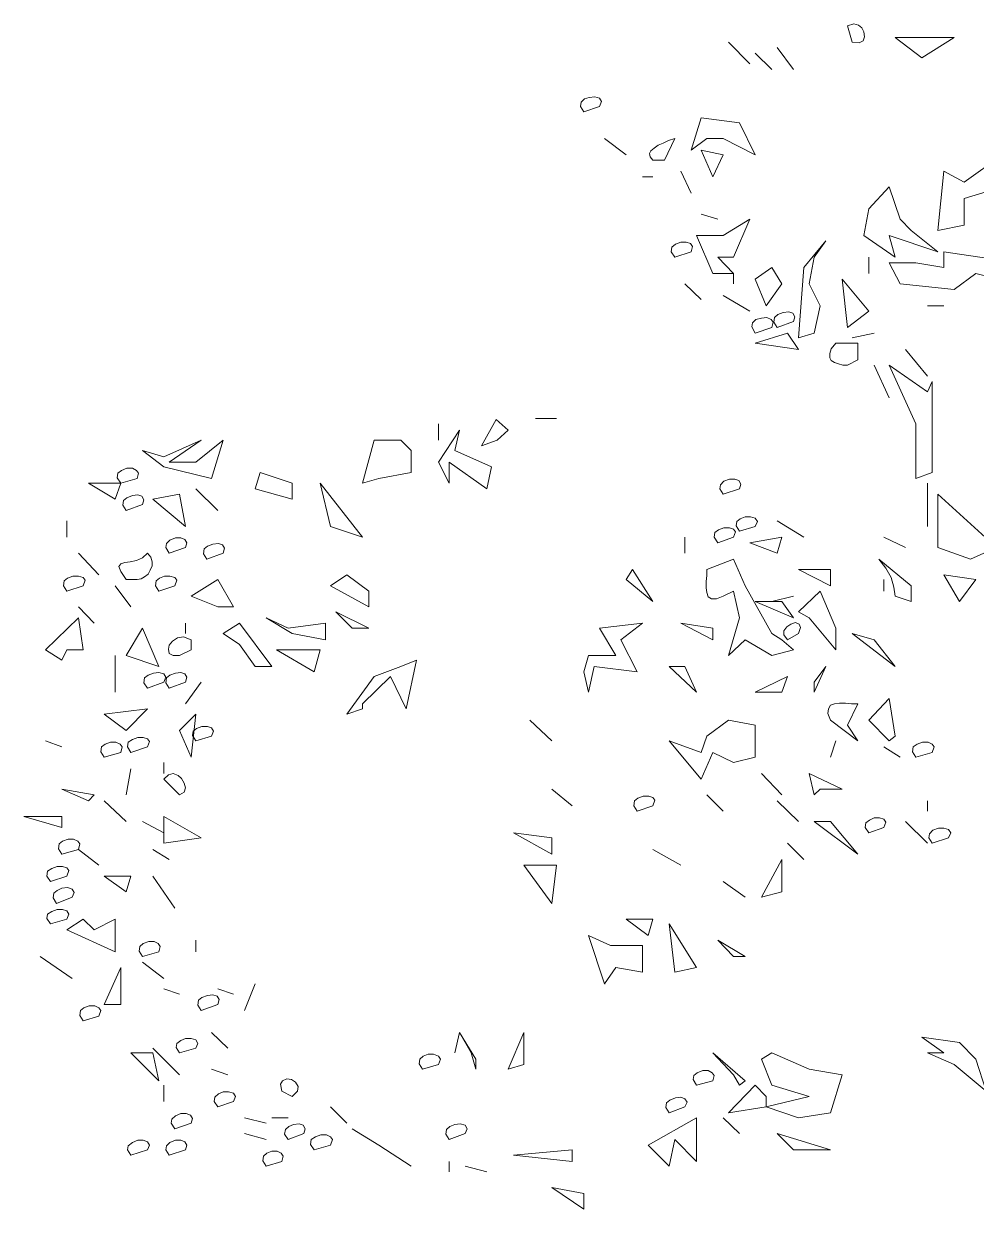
# Model space of a CAD drawing. Header units: millimetres. Extents: x 922141 to 965068, y 34629 to 256118.
# Drawn here: x 926908 to 928442, y 210565 to 212474 of the extents above; entities that cross this region are included whole.
import ezdxf

# ---------------------------------------------------------------- set-up
doc = ezdxf.new("R2010")
doc.units = ezdxf.units.MM
doc.layers.add('HATCH', color=8, linetype='Continuous', lineweight=5)
doc.layers.add('HATCH _ 1', color=253, linetype='Continuous', lineweight=9)

# ---------------------------------------------------------------- blocks, each defined once
blk = doc.blocks.new('rf')
at = {"layer": 'HATCH', "linetype": 'Continuous'}
for points in [[(552889.3, 405524.8), (552911.3, 405522.6), (552924.5, 405529.2), (552928.9, 405542.4), (552926.7, 405557.7), (552920.1, 405570.9), (552909.1, 405579.7), (552893.7, 405584.1), (552873.9, 405577.5), (552889.3, 405524.8)], [(553113.6, 405474.2), (553217, 405540.2), (553027.8, 405540.2), (553113.6, 405474.2)], [(552559.3, 405454.4), (552491.1, 405524.8), (552559.3, 405454.4)], [(552700.1, 405436.8), (552647.3, 405507.2), (552700.1, 405436.8)], [(552629.7, 405436.8), (552576.9, 405489.6), (552629.7, 405436.8)], [(552075.4, 405318), (552082, 405333.4), (552075.4, 405344.4), (552060, 405348.8), (552042.4, 405346.6), (552027, 405342.2), (552016, 405331.2), (552013.8, 405318), (552024.8, 405300.4), (552075.4, 405318)], [(553250, 404935.3), (553250, 405021), (553373.2, 405058.4), (553423.8, 405177.2), (553406.2, 405300.4), (553353.4, 405300.4), (553373.2, 405161.8), (553250, 405073.8), (553184, 405109), (553164.2, 404917.7), (553250, 404935.3)], [(552576.9, 405161.8), (552526.3, 405265.2), (552403.1, 405280.6), (552370.1, 405177.2), (552420.7, 405214.6), (552473.5, 405214.6), (552576.9, 405161.8)], [(552161.2, 405161.8), (552090.8, 405214.6), (552161.2, 405161.8)], [(552284.4, 405144.2), (552317.4, 405214.6), (552297.6, 405208), (552280, 405199.2), (552264.6, 405192.6), (552251.4, 405183.8), (552240.4, 405175), (552236, 405166.2), (552238.2, 405155.2), (552247, 405144.2), (552284.4, 405144.2)], [(552440.5, 405091.4), (552473.5, 405161.8), (552403.1, 405177.2), (552440.5, 405091.4)], [(552370.1, 405038.6), (552337.2, 405109), (552370.1, 405038.6)], [(552214, 405091.4), (552247, 405091.4), (552214, 405091.4)], [(553027.8, 404831.9), (553008, 404902.3), (553164.2, 404849.5), (553078.4, 404917.7), (553043.2, 404955.1), (553008, 405058.4), (552942, 404988), (552926.7, 404902.3), (553027.8, 404831.9)], [(552455.9, 404955.1), (552403.1, 404970.5), (552455.9, 404955.1)], [(552440.5, 404779.1), (552506.5, 404779.1), (552455.9, 404831.9), (552506.5, 404831.9), (552559.3, 404955.1), (552473.5, 404902.3), (552387.7, 404902.3), (552440.5, 404779.1)], [(552370.1, 404849.5), (552374.5, 404867.1), (552367.9, 404875.9), (552354.8, 404880.3), (552337.2, 404880.3), (552319.6, 404873.7), (552308.6, 404864.9), (552306.4, 404849.5), (552317.4, 404831.9), (552370.1, 404849.5)], [(552766.1, 404587.7), (552785.9, 404675.7), (552750.7, 404746.1), (552766.1, 404831.9), (552803.5, 404884.7), (552733.1, 404798.9), (552715.5, 404572.3), (552766.1, 404587.7)], [(553379.8, 404820.9), (553184, 404849.5), (553184, 404798.9), (553093.8, 404814.3), (553008, 404814.3), (553043.2, 404746.1), (553217, 404728.5), (553287.4, 404779.1), (553423.8, 404746.1), (553379.8, 404820.9)], [(552942, 404779.1), (552942, 404831.9), (552942, 404779.1)], [(552506.5, 404746.1), (552506.5, 404779.1), (552506.5, 404746.1)], [(552612.1, 404675.7), (552662.7, 404746.1), (552629.7, 404798.9), (552576.9, 404761.5), (552612.1, 404675.7)], [(552403.1, 404695.5), (552350.4, 404746.1), (552403.1, 404695.5)], [(552873.9, 404605.3), (552942, 404658.1), (552856.3, 404761.5), (552873.9, 404605.3)], [(552559.3, 404658.1), (552473.5, 404708.7), (552559.3, 404658.1)], [(552700.1, 404625.1), (552704.5, 404640.5), (552697.9, 404651.5), (552684.7, 404655.9), (552667.1, 404653.7), (552649.5, 404647.1), (552638.5, 404638.3), (552636.3, 404622.9), (552647.3, 404605.3), (552700.1, 404625.1)], [(553184, 404675.7), (553131.2, 404675.7), (553184, 404675.7)], [(552629.7, 404605.3), (552634.1, 404622.9), (552627.5, 404631.7), (552614.3, 404638.3), (552596.7, 404636.1), (552579.1, 404631.7), (552568.1, 404620.7), (552565.9, 404607.5), (552576.9, 404587.7), (552629.7, 404605.3)], [(552715.5, 404534.9), (552680.3, 404587.7), (552576.9, 404554.7), (552715.5, 404534.9)], [(552959.6, 404587.7), (552889.3, 404572.3), (552959.6, 404587.7)], [(552906.9, 404501.9), (552906.9, 404554.7), (552836.5, 404554.7), (552821.1, 404537.1), (552816.7, 404521.7), (552816.7, 404508.5), (552821.1, 404499.7), (552832.1, 404493.1), (552845.3, 404488.7), (552858.5, 404484.3), (552873.9, 404484.3), (552906.9, 404501.9)], [(553131.2, 404449.1), (553060.8, 404534.9), (553131.2, 404449.1)], [(553008, 404378.8), (552959.6, 404484.3), (553008, 404378.8)], [(553146.6, 404139), (553146.6, 404431.5), (553131.2, 404398.6), (553008, 404484.3), (553093.8, 404295.2), (553093.8, 404119.2), (553146.6, 404139)], [(551745.5, 404242.4), (551780.7, 404275.4), (551742, 404309.8), (551694.9, 404224.8), (551745.5, 404242.4)], [(551936.8, 404312.8), (551868.6, 404312.8)], [(551556.3, 404242.4), (551556.3, 404295.2), (551556.3, 404242.4)], [(551712.5, 404086.2), (551727.9, 404156.6), (551609.1, 404209.4), (551624.5, 404275.4), (551556.3, 404172), (551591.5, 404103.8), (551591.5, 404172), (551712.5, 404086.2)], [(550826, 404119.2), (550863.4, 404242.4), (550775.4, 404172), (550689.6, 404172), (550793, 404242.4), (550672, 404189.6), (550603.9, 404209.4), (550672, 404156.6), (550826, 404119.2)], [(551364.9, 404119.2), (551468.3, 404139), (551468.3, 404209.4), (551435.3, 404242.4), (551349.5, 404242.4), (551312.1, 404103.8), (551364.9, 404119.2)], [(550586.3, 404119.2), (550590.7, 404136.8), (550584.1, 404145.6), (550570.9, 404152.2), (550553.3, 404152.2), (550535.7, 404145.6), (550524.7, 404136.8), (550522.5, 404121.4), (550533.5, 404103.8), (550586.3, 404119.2)], [(551085.6, 404053.2), (551085.6, 404103.8), (550982.2, 404139), (550966.8, 404086.2), (551085.6, 404053.2)], [(552526.3, 404086.2), (552530.7, 404101.6), (552524.1, 404112.6), (552510.9, 404117), (552493.3, 404117), (552475.7, 404110.4), (552464.7, 404099.4), (552462.5, 404086.2), (552473.5, 404068.6), (552526.3, 404086.2)], [(550515.9, 404053.2), (550533.5, 404103.8), (550430.1, 404103.8), (550515.9, 404053.2)], [(550845.8, 404015.8), (550775.4, 404086.2), (550845.8, 404015.8)], [(551312.1, 403930), (551175.8, 404103.8), (551208.8, 403965.2), (551312.1, 403930)], [(553131.2, 403965.2), (553131.2, 404103.8)], [(550603.9, 404035.6), (550608.3, 404051), (550601.7, 404062), (550588.5, 404066.4), (550570.9, 404064.2), (550553.3, 404057.6), (550542.3, 404048.8), (550540.1, 404033.4), (550551.1, 404015.8), (550603.9, 404035.6)], [(550742.4, 403965.2), (550722.6, 404068.6), (550636.9, 404053.2), (550742.4, 403965.2)], [(553269.8, 403859.6), (553353.4, 403897), (553164.2, 404068.6), (553164.2, 403897), (553269.8, 403859.6)], [(550359.7, 403930), (550359.7, 403982.8), (550359.7, 403930)], [(552576.9, 403965.2), (552583.5, 403980.6), (552576.9, 403991.6), (552561.5, 403996), (552543.9, 403996), (552528.5, 403989.4), (552517.5, 403980.6), (552515.3, 403967.4), (552526.3, 403949.8), (552576.9, 403965.2)], [(552733.1, 403930), (552647.3, 403982.8), (552733.1, 403930)], [(550742.4, 403897), (550746.8, 403912.4), (550740.2, 403923.4), (550727, 403927.8), (550709.4, 403927.8), (550691.8, 403921.2), (550680.8, 403910.2), (550678.6, 403897), (550689.6, 403879.4), (550742.4, 403897)], [(552350.4, 403879.4), (552350.4, 403930), (552350.4, 403879.4)], [(552506.5, 403930), (552513.1, 403947.6), (552506.5, 403956.4), (552493.3, 403960.8), (552475.7, 403960.8), (552458.1, 403954.2), (552447.1, 403945.4), (552444.9, 403930), (552455.9, 403912.4), (552506.5, 403930)], [(552647.3, 403879.4), (552662.7, 403930), (552559.3, 403912.4), (552647.3, 403879.4)], [(553060.8, 403897), (552990.4, 403930), (553060.8, 403897)], [(550863.4, 403879.4), (550867.8, 403894.8), (550861.2, 403905.8), (550848, 403910.2), (550830.4, 403908), (550812.8, 403901.4), (550801.8, 403892.6), (550799.6, 403877.2), (550810.6, 403859.6), (550863.4, 403879.4)], [(550463.1, 403809.1), (550397.1, 403879.4), (550463.1, 403809.1)], [(550586.3, 403793.7), (550599.5, 403795.9), (550610.5, 403802.5), (550621.5, 403811.3), (550628.1, 403824.5), (550634.7, 403837.6), (550634.7, 403850.8), (550630.3, 403866.2), (550619.3, 403879.4), (550603.9, 403864), (550584.1, 403855.2), (550564.3, 403850.8), (550546.7, 403848.6), (550533.5, 403844.2), (550526.9, 403835.4), (550533.5, 403820.1), (550551.1, 403793.7), (550586.3, 403793.7)], [(552700.1, 403567.1), (552662.7, 403600.1), (552629.7, 403619.9), (552543.9, 403773.9), (552506.5, 403859.6), (552420.7, 403826.7), (552420.7, 403806.9), (552418.5, 403787.1), (552418.5, 403767.3), (552420.7, 403751.9), (552425.1, 403738.7), (552436.1, 403732.1), (552451.5, 403732.1), (552473.5, 403740.9), (552506.5, 403756.3), (552526.3, 403670.5), (552491.1, 403549.5), (552543.9, 403600.1), (552629.7, 403549.5), (552700.1, 403567.1)], [(553078.4, 403723.3), (553078.4, 403773.9), (552975, 403859.6), (552997, 403831), (553014.6, 403800.3), (553023.4, 403769.5), (553027.8, 403740.9), (553078.4, 403723.3)], [(552247, 403723.3), (552181, 403826.7), (552161.2, 403793.7), (552247, 403723.3)], [(552818.9, 403773.9), (552818.9, 403826.7), (552715.5, 403826.7), (552818.9, 403773.9)], [(550412.5, 403773.9), (550419.1, 403791.5), (550412.5, 403800.3), (550397.1, 403804.7), (550379.5, 403804.7), (550361.9, 403798.1), (550350.9, 403789.3), (550348.7, 403773.9), (550359.7, 403756.3), (550412.5, 403773.9)], [(550566.5, 403705.7), (550515.9, 403773.9), (550566.5, 403705.7)], [(550707.2, 403773.9), (550713.8, 403791.5), (550707.2, 403800.3), (550691.8, 403804.7), (550674.2, 403804.7), (550658.8, 403798.1), (550647.8, 403789.3), (550645.6, 403773.9), (550656.6, 403756.3), (550707.2, 403773.9)], [(550845.8, 403705.7), (550896.4, 403705.7), (550845.8, 403793.7), (550760, 403740.9), (550845.8, 403705.7)], [(551331.9, 403705.7), (551331.9, 403756.3), (551261.5, 403809.1), (551208.8, 403773.9), (551331.9, 403705.7)], [(552990.4, 403756.3), (552990.4, 403793.7), (552990.4, 403756.3)], [(553234.6, 403723.3), (553287.4, 403793.7), (553184, 403809.1), (553234.6, 403723.3)], [(552700.1, 403740.9), (552629.7, 403723.3), (552700.1, 403740.9)], [(552836.5, 403637.5), (552785.9, 403756.3), (552715.5, 403690.3), (552750.7, 403670.5), (552836.5, 403567.1), (552836.5, 403637.5), (552836.5, 403637.5)], [(550447.7, 403652.9), (550397.1, 403705.7), (550447.7, 403652.9)], [(552700.1, 403670.5), (552662.7, 403723.3), (552576.9, 403723.3), (552700.1, 403670.5)], [(550344.3, 403534.1), (550359.7, 403567.1), (550412.5, 403567.1), (550397.1, 403670.5), (550291.5, 403567.1), (550344.3, 403534.1)], [(551193.4, 403600.1), (551193.4, 403652.9), (551072.4, 403637.5), (551002, 403670.5), (551085.6, 403619.9), (551193.4, 403600.1)], [(551279.1, 403637.5), (551331.9, 403637.5), (551226.3, 403690.3), (551279.1, 403637.5)], [(550656.6, 403514.3), (550603.9, 403637.5), (550551.1, 403549.5), (550656.6, 403514.3)], [(550742.4, 403619.9), (550742.4, 403652.9), (550742.4, 403619.9)], [(551019.6, 403514.3), (550916.2, 403652.9), (550863.4, 403619.9), (550916.2, 403584.7), (550966.8, 403514.3), (551019.6, 403514.3)], [(552040.2, 403430.7), (552057.8, 403514.3), (552196.4, 403496.7), (552143.6, 403600.1), (552214, 403652.9), (552075.4, 403637.5), (552128.2, 403549.5), (552040.2, 403549.5), (552024.8, 403496.7), (552040.2, 403430.7)], [(552440.5, 403600.1), (552440.5, 403637.5), (552337.2, 403652.9), (552440.5, 403600.1)], [(552715.5, 403619.9), (552722.1, 403639.7), (552717.7, 403650.7), (552706.7, 403655.1), (552691.3, 403650.7), (552678.1, 403641.9), (552669.3, 403628.7), (552669.3, 403615.5), (552680.3, 403600.1), (552715.5, 403619.9)], [(553027.8, 403514.3), (552959.6, 403600.1), (552889.3, 403619.9), (553027.8, 403514.3)], [(550760, 403567.1), (550760, 403600.1), (550735.8, 403608.9), (550716, 403606.7), (550700.6, 403595.7), (550689.6, 403582.5), (550687.4, 403569.3), (550689.6, 403556.1), (550702.8, 403549.5), (550722.6, 403549.5), (550760, 403567.1)], [(550515.9, 403430.7), (550515.9, 403549.5), (550515.9, 403430.7)], [(551156, 403496.7), (551175.8, 403567.1), (551035, 403567.1), (551156, 403496.7)], [(551312.1, 403377.9), (551312.1, 403393.3), (551402.3, 403481.3), (551452.9, 403377.9), (551485.9, 403534.1), (551435.3, 403514.3), (551349.5, 403481.3), (551261.5, 403360.3), (551312.1, 403377.9)], [(552387.7, 403430.7), (552350.4, 403514.3), (552299.8, 403514.3), (552387.7, 403430.7)], [(552766.1, 403430.7), (552766.1, 403463.7), (552803.5, 403514.3), (552766.1, 403430.7)], [(550672, 403463.7), (550678.6, 403479.1), (550672, 403490.1), (550656.6, 403494.5), (550639.1, 403492.3), (550621.5, 403485.7), (550610.5, 403476.9), (550608.3, 403461.5), (550619.3, 403443.9), (550672, 403463.7)], [(550742.4, 403463.7), (550746.8, 403479.1), (550740.2, 403490.1), (550727, 403494.5), (550709.4, 403492.3), (550691.8, 403485.7), (550680.8, 403476.9), (550678.6, 403461.5), (550689.6, 403443.9), (550742.4, 403463.7)], [(552662.7, 403430.7), (552680.3, 403481.3), (552576.9, 403430.7), (552662.7, 403430.7)], [(550742.4, 403393.3), (550793, 403463.7), (550742.4, 403393.3)], [(552906.9, 403274.5), (552873.9, 403325.1), (552906.9, 403393.3), (552887.1, 403393.3), (552867.3, 403395.5), (552847.5, 403395.5), (552832.1, 403393.3), (552818.9, 403388.9), (552812.3, 403377.9), (552810.1, 403362.5), (552818.9, 403340.5), (552906.9, 403274.5)], [(553008, 403274.5), (553027.8, 403289.9), (553008, 403410.9), (552942, 403340.5), (553008, 403274.5)], [(550551.1, 403307.5), (550619.3, 403377.9), (550480.7, 403360.3), (550551.1, 403307.5)], [(550760, 403221.8), (550775.4, 403360.3), (550722.6, 403307.5), (550760, 403221.8)], [(550826, 403289.9), (550832.6, 403305.3), (550826, 403316.3), (550812.8, 403320.7), (550795.2, 403320.7), (550777.6, 403314.1), (550766.6, 403305.3), (550764.4, 403292.1), (550775.4, 403274.5), (550826, 403289.9)], [(551921.4, 403274.5), (551851, 403340.5), (551921.4, 403274.5)], [(552403.1, 403151.4), (552440.5, 403237.2), (552506.5, 403204.2), (552576.9, 403221.8), (552576.9, 403325.1), (552491.1, 403340.5), (552420.7, 403289.9), (552403.1, 403237.2), (552299.8, 403274.5), (552403.1, 403151.4)], [(550619.3, 403254.8), (550625.9, 403272.3), (550619.3, 403281.1), (550606.1, 403285.5), (550588.5, 403285.5), (550570.9, 403278.9), (550557.7, 403270.1), (550555.5, 403254.8), (550566.5, 403237.2), (550619.3, 403254.8)], [(550344.3, 403254.8), (550291.5, 403274.5), (550344.3, 403254.8)], [(550533.5, 403237.2), (550537.9, 403254.8), (550531.3, 403263.5), (550518.1, 403270.1), (550500.5, 403270.1), (550482.9, 403263.5), (550471.9, 403254.8), (550469.7, 403239.4), (550480.7, 403221.8), (550533.5, 403237.2)], [(552818.9, 403221.8), (552836.5, 403274.5), (552818.9, 403221.8)], [(553043.2, 403221.8), (552990.4, 403254.8)], [(553146.6, 403237.2), (553153.2, 403254.8), (553146.6, 403263.5), (553133.4, 403270.1), (553115.8, 403270.1), (553098.2, 403263.5), (553085, 403254.8), (553082.8, 403239.4), (553093.8, 403221.8), (553146.6, 403237.2)], [(550672, 403169), (550672, 403204.2), (550672, 403169)], [(550551.1, 403100.8), (550566.5, 403184.4), (550551.1, 403100.8)], [(550722.6, 403100.8), (550738, 403109.6), (550742.4, 403122.8), (550738, 403138.2), (550729.2, 403153.6), (550718.2, 403162.4), (550702.8, 403169), (550687.4, 403164.6), (550672, 403151.4), (550722.6, 403100.8)], [(552662.7, 403100.8), (552596.7, 403169), (552662.7, 403100.8)], [(552766.1, 403100.8), (552785.9, 403118.4), (552856.3, 403118.4), (552750.7, 403169), (552766.1, 403100.8)], [(550430.1, 403081), (550447.7, 403100.8), (550344.3, 403118.4), (550430.1, 403081)], [(551987.4, 403065.6), (551921.4, 403118.4), (551987.4, 403065.6)], [(552247, 403065.6), (552253.6, 403083.2), (552247, 403092), (552233.8, 403096.4), (552216.2, 403096.4), (552198.6, 403089.8), (552187.6, 403081), (552185.4, 403065.6), (552196.4, 403048), (552247, 403065.6)], [(552473.5, 403048), (552420.7, 403100.8), (552473.5, 403048)], [(550551.1, 403015), (550480.7, 403081), (550551.1, 403015)], [(552715.5, 403015), (552647.3, 403081), (552715.5, 403015)], [(553131.2, 403048), (553131.2, 403081), (553131.2, 403048)], [(550344.3, 402995.2), (550344.3, 403030.4), (550221.1, 403030.4), (550344.3, 402995.2)], [(550672, 402977.6), (550603.9, 403015), (550672, 402977.6)], [(550793, 402962.2), (550672, 403030.4), (550672, 402944.6), (550793, 402962.2)], [(552906.9, 402909.4), (552818.9, 403015), (552766.1, 403015), (552906.9, 402909.4)], [(552990.4, 402995.2), (552997, 403012.8), (552990.4, 403021.6), (552977.2, 403026), (552959.6, 403026), (552944.2, 403019.4), (552933.3, 403010.6), (552931.1, 402995.2), (552942, 402977.6), (552990.4, 402995.2)], [(553131.2, 402944.6), (553060.8, 403015), (553131.2, 402944.6)], [(551921.4, 402909.4), (551921.4, 402962.2), (551798.2, 402977.6), (551921.4, 402909.4)], [(553199.4, 402962.2), (553206, 402977.6), (553199.4, 402988.6), (553184, 402993), (553166.4, 402993), (553148.8, 402986.4), (553137.8, 402975.4), (553135.6, 402962.2), (553146.6, 402944.6), (553199.4, 402962.2)], [(550397.1, 402924.8), (550401.5, 402942.4), (550394.9, 402951.2), (550381.7, 402957.8), (550364.1, 402957.8), (550346.5, 402951.2), (550335.5, 402942.4), (550333.3, 402927), (550344.3, 402909.4), (550397.1, 402924.8)], [(552733.1, 402891.8), (552680.3, 402944.6), (552733.1, 402891.8)], [(550463.1, 402874.2), (550397.1, 402924.8), (550463.1, 402874.2)], [(550689.6, 402891.8), (550636.9, 402924.8), (550689.6, 402891.8)], [(552337.2, 402874.2), (552247, 402924.8), (552337.2, 402874.2)], [(550359.7, 402839), (550366.3, 402856.6), (550359.7, 402865.4), (550346.5, 402869.8), (550328.9, 402869.8), (550311.3, 402863.2), (550298.1, 402854.4), (550295.9, 402839), (550306.9, 402821.4), (550359.7, 402839)], [(551921.4, 402751), (551936.8, 402874.2), (551831.2, 402874.2), (551921.4, 402751)], [(552662.7, 402788.4), (552662.7, 402891.8), (552596.7, 402770.8), (552662.7, 402788.4)], [(550551.1, 402788.4), (550566.5, 402839), (550480.7, 402839), (550551.1, 402788.4)], [(550707.2, 402735.6), (550636.9, 402839), (550707.2, 402735.6)], [(552543.9, 402770.8), (552473.5, 402821.4), (552543.9, 402770.8)], [(550377.3, 402770.8), (550383.9, 402786.2), (550377.3, 402797.2), (550361.9, 402801.6), (550344.3, 402799.4), (550328.9, 402792.8), (550317.9, 402784), (550315.7, 402768.6), (550326.7, 402751), (550377.3, 402770.8)], [(550359.7, 402700.4), (550366.3, 402715.8), (550359.7, 402726.8), (550346.5, 402731.2), (550328.9, 402731.2), (550311.3, 402724.6), (550298.1, 402715.8), (550295.9, 402702.6), (550306.9, 402685), (550359.7, 402700.4)], [(550515.9, 402594.9), (550515.9, 402700.4), (550447.7, 402665.3), (550412.5, 402700.4), (550359.7, 402665.3), (550515.9, 402594.9)], [(552231.6, 402647.7), (552247, 402700.4), (552161.2, 402700.4), (552231.6, 402647.7)], [(552387.7, 402544.3), (552299.8, 402685), (552317.4, 402528.9), (552387.7, 402544.3)], [(550656.6, 402594.9), (550661, 402612.5), (550654.4, 402621.3), (550641.3, 402627.9), (550623.7, 402627.9), (550606.1, 402621.3), (550595.1, 402612.5), (550592.9, 402597.1), (550603.9, 402579.5), (550656.6, 402594.9)], [(550775.4, 402594.9), (550775.4, 402632.3), (550775.4, 402594.9)], [(552090.8, 402491.5), (552128.2, 402544.3), (552214, 402528.9), (552214, 402614.7), (552110.6, 402614.7), (552040.2, 402647.7), (552090.8, 402491.5)], [(552506.5, 402579.5), (552543.9, 402579.5), (552455.9, 402632.3), (552506.5, 402579.5)], [(550377.3, 402509.1), (550273.9, 402579.5), (550377.3, 402509.1)], [(550672, 402509.1), (550603.9, 402561.9), (550672, 402509.1)], [(550533.5, 402425.5), (550533.5, 402544.3), (550480.7, 402425.5), (550533.5, 402425.5)], [(550722.6, 402458.5), (550672, 402476.1), (550722.6, 402458.5)], [(550896.4, 402458.5), (550845.8, 402476.1), (550896.4, 402458.5)], [(550931.6, 402405.7), (550966.8, 402491.5), (550931.6, 402405.7)], [(552093, 402491.5), (552090.8, 402491.5), (552090.8, 402491.5), (552093, 402491.5)], [(550845.8, 402425.5), (550850.2, 402440.9), (550843.6, 402451.9), (550830.4, 402456.3), (550812.8, 402454.1), (550795.2, 402447.5), (550784.2, 402438.7), (550782, 402423.3), (550793, 402405.7), (550845.8, 402425.5)], [(550463.1, 402388.1), (550469.7, 402405.7), (550463.1, 402414.5), (550449.9, 402421.1), (550432.3, 402421.1), (550414.7, 402414.5), (550403.7, 402405.7), (550401.5, 402390.3), (550412.5, 402372.7), (550463.1, 402388.1)], [(550878.8, 402284.7), (550826, 402335.3), (550878.8, 402284.7)], [(551609.1, 402269.3), (551624.5, 402335.3), (551609.1, 402269.3)], [(551677.3, 402216.5), (551677.3, 402249.5), (551624.5, 402335.3), (551661.9, 402269.3), (551677.3, 402216.5)], [(551831.2, 402231.9), (551831.2, 402335.3), (551780.7, 402216.5), (551831.2, 402231.9)], [(550722.6, 402198.9), (550636.9, 402284.7), (550722.6, 402198.9)], [(550775.4, 402284.7), (550782, 402300.1), (550775.4, 402311.1), (550760, 402315.5), (550742.4, 402315.5), (550727, 402308.9), (550713.8, 402300.1), (550711.6, 402286.9), (550722.6, 402269.3), (550775.4, 402284.7)], [(553320.4, 402146.1), (553287.4, 402249.5), (553234.6, 402302.3), (553113.6, 402319.9), (553184, 402269.3), (553131.2, 402269.3), (553217, 402231.9), (553320.4, 402146.1)], [(550656.6, 402179.1), (550636.9, 402269.3), (550566.5, 402269.3), (550656.6, 402179.1)], [(551556.3, 402231.9), (551562.9, 402249.5), (551556.3, 402258.3), (551540.9, 402264.9), (551523.3, 402264.9), (551507.9, 402258.3), (551496.9, 402249.5), (551494.7, 402234.1), (551505.7, 402216.5), (551556.3, 402231.9)], [(552526.3, 402165.9), (552543.9, 402179.1), (552440.5, 402269.3), (552506.5, 402198.9), (552526.3, 402165.9)], [(552715.5, 402060.4), (552818.9, 402075.8), (552856.3, 402198.9), (552750.7, 402216.5), (552629.7, 402269.3), (552596.7, 402249.5), (552629.7, 402165.9), (552750.7, 402128.5), (552612.1, 402095.6), (552715.5, 402060.4)], [(550878.8, 402198.9), (550826, 402216.5), (550878.8, 402198.9)], [(552440.5, 402179.1), (552444.9, 402196.7), (552438.3, 402205.5), (552425.1, 402212.1), (552407.5, 402212.1), (552389.9, 402205.5), (552378.9, 402196.7), (552376.7, 402183.5), (552387.7, 402165.9), (552440.5, 402179.1)], [(551085.6, 402128.5), (551103.2, 402146.1), (551105.4, 402161.5), (551096.6, 402174.7), (551083.4, 402183.5), (551068, 402185.7), (551054.8, 402179.1), (551048.2, 402168.1), (551052.6, 402146.1), (551085.6, 402128.5)], [(550672, 402113.1), (550672, 402165.9), (550672, 402113.1)], [(550896.4, 402113.1), (550903, 402128.5), (550896.4, 402139.5), (550881, 402143.9), (550863.4, 402143.9), (550848, 402137.3), (550837, 402126.3), (550834.8, 402113.1), (550845.8, 402095.6), (550896.4, 402113.1)], [(552612.1, 402095.6), (552612.1, 402128.5), (552576.9, 402165.9), (552491.1, 402075.8), (552612.1, 402095.6)], [(551261.5, 402042.8), (551208.8, 402095.6), (551261.5, 402042.8)], [(552350.4, 402095.6), (552357, 402110.9), (552350.4, 402121.9), (552337.2, 402126.3), (552319.6, 402124.1), (552302, 402117.5), (552291, 402108.8), (552288.8, 402093.4), (552299.8, 402075.8), (552350.4, 402095.6)], [(550760, 402042.8), (550764.4, 402058.2), (550757.8, 402069.2), (550744.6, 402073.6), (550727, 402073.6), (550709.4, 402067), (550698.4, 402056), (550696.2, 402042.8), (550707.2, 402025.2), (550760, 402042.8)], [(551002, 402042.8), (550931.6, 402060.4)], [(551072.4, 402060.4), (551019.6, 402060.4), (551072.4, 402060.4)], [(552387.7, 401919.6), (552387.7, 402060.4), (552231.6, 401972.4), (552299.8, 401904.2), (552317.4, 401990), (552387.7, 401919.6)], [(552526.3, 402009.8), (552473.5, 402060.4), (552526.3, 402009.8)], [(551123, 402009.8), (551127.4, 402025.2), (551120.8, 402036.2), (551107.6, 402040.6), (551090, 402038.4), (551074.6, 402031.8), (551063.6, 402023), (551061.4, 402007.6), (551072.4, 401990), (551123, 402009.8)], [(551364.9, 401972.4), (551279.1, 402025.2), (551364.9, 401972.4)], [(551642.1, 402009.8), (551648.7, 402025.2), (551642.1, 402036.2), (551626.7, 402040.6), (551609.1, 402038.4), (551593.7, 402031.8), (551582.7, 402023), (551580.5, 402007.6), (551591.5, 401990), (551642.1, 402009.8)], [(550619.3, 401957), (550625.9, 401972.4), (550619.3, 401983.4), (550606.1, 401987.8), (550588.5, 401987.8), (550570.9, 401981.2), (550557.7, 401970.2), (550555.5, 401957), (550566.5, 401939.4), (550619.3, 401957)], [(550742.4, 401957), (550746.8, 401972.4), (550740.2, 401983.4), (550727, 401987.8), (550709.4, 401987.8), (550691.8, 401981.2), (550680.8, 401970.2), (550678.6, 401957), (550689.6, 401939.4), (550742.4, 401957)], [(551002, 401990), (550931.6, 402009.8)], [(551208.8, 401972.4), (551215.4, 401990), (551208.8, 401998.8), (551195.6, 402005.4), (551178, 402005.4), (551160.4, 401998.8), (551147.2, 401990), (551145, 401974.6), (551156, 401957), (551208.8, 401972.4)], [(552700.1, 401957), (552818.9, 401957), (552647.3, 402009.8), (552700.1, 401957)], [(551052.6, 401919.6), (551057, 401937.2), (551050.4, 401946), (551037.2, 401952.6), (551019.6, 401952.6), (551004.2, 401946), (550993.2, 401937.2), (550991, 401921.8), (551002, 401904.2), (551052.6, 401919.6)], [(551468.3, 401904.2), (551364.9, 401972.4), (551468.3, 401904.2)], [(551987.4, 401919.6), (551987.4, 401957), (551798.2, 401939.4), (551987.4, 401919.6)], [(551591.5, 401886.6), (551591.5, 401919.6), (551591.5, 401886.6)], [(551712.5, 401886.6), (551642.1, 401904.2)], [(552024.8, 401765.6), (552024.8, 401816.2), (551921.4, 401836), (552024.8, 401765.6)]]:
    blk.add_lwpolyline(points, dxfattribs=at)

msp = doc.modelspace()

# ---------------------------------------------------------------- block references
at = {"layer": 'HATCH _ 1', "xscale": 0.5, "yscale": 0.5, "zscale": 0.5}
msp.add_blockref('rf', (651797.61, 9682.12), dxfattribs=at)

doc.saveas('drawing.dxf')
